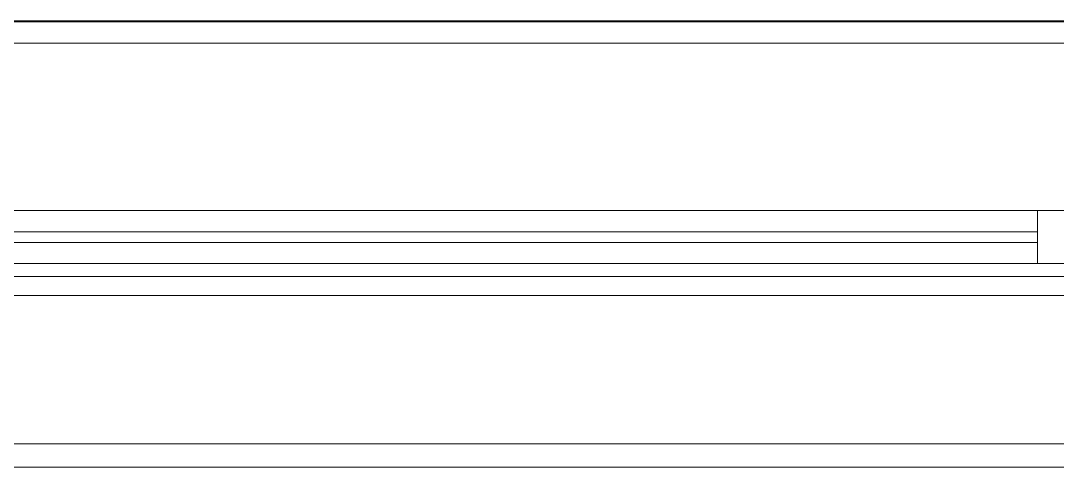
# Model space of a CAD drawing. Header units: millimetres. Extents: x -213547 to 415037, y -3642 to 106956.
# Drawn here: x 55395 to 56374, y 78906 to 79327 of the extents above; entities that cross this region are included whole.
import ezdxf

# ---------------------------------------------------------------- set-up
doc = ezdxf.new("R2010")
doc.units = ezdxf.units.MM
for name, color, linetype, lineweight in [('A-FLOR', 7, 'Continuous', 9), ('A-GLAZ', 7, 'Continuous', 9), ('A-GLAZ-1', 7, 'Continuous', 5), ('A-WALL', 7, 'Continuous', 5), ('I-WALL', 7, 'Continuous', 5)]:
    doc.layers.add(name, color=color, linetype=linetype, lineweight=lineweight)

# ---------------------------------------------------------------- blocks, each defined once
blk = doc.blocks.new('120_Окно_СКБ_2Ст - 120_Окно_СКБ_2Ст 3100х2500 _мал_створка слева_-22446080-Объем проектирования 1 этажа')
at = {"layer": 'A-GLAZ'}
for p, q in [((650, -87), (-1480, -87)), ((-1430, -137), (-1430, -87)), ((-1500, -137), (670, -137)), ((670, -137), (-1500, -137))]:
    blk.add_line(p, q, dxfattribs=at)
at = {"layer": 'A-GLAZ-1'}
for p, q in [((1550, -57), (-1550, -57)), ((-1430, -107), (600, -107)), ((600, -117), (-1430, -117))]:
    blk.add_line(p, q, dxfattribs=at)
blk = doc.blocks.new('1floor')
at = {"layer": 'A-FLOR'}
blk.add_line((56390, 140), (52781, 140), dxfattribs=at)
at = {"layer": 'A-WALL'}
for p, q in [((56410, -258), (53310, -258)), ((72280, -280), (-290, -280))]:
    blk.add_line(p, q, dxfattribs=at)
at = {"layer": 'I-WALL'}
for p, q in [((53310, 141), (56389, 141)), ((53330, 120), (56389, 120)), ((56410, -100), (53310, -100))]:
    blk.add_line(p, q, dxfattribs=at)
at = {"layer": 'A-GLAZ', "color": 3, "rotation": 180}
blk.add_blockref('120_Окно_СКБ_2Ст - 120_Окно_СКБ_2Ст 3100х2500 _мал_створка слева_-22446080-Объем проектирования 1 этажа', (54860, -175), dxfattribs=at)

msp = doc.modelspace()

# ---------------------------------------------------------------- block references
msp.add_blockref('1floor', (64.7, 79186.05))

doc.saveas('drawing.dxf')
